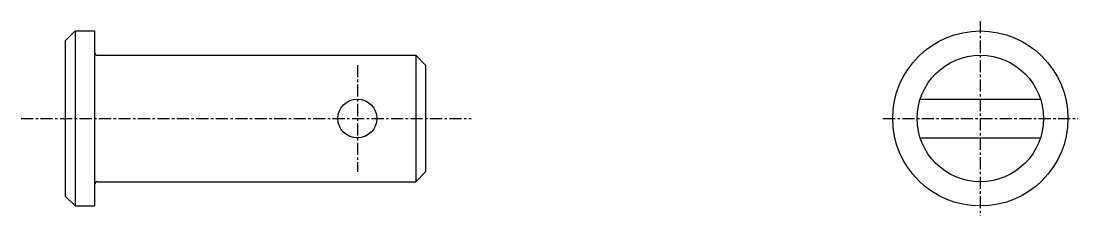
# Model space of a CAD drawing. Extents: x 74 to 182, y 53 to 203.
# Drawn here: x 73.5 to 182.1, y 183.3 to 203.4 of the extents above; entities outside this region: 2.
import ezdxf

# ---------------------------------------------------------------- set-up
doc = ezdxf.new("R2010")
doc.units = 0
doc.linetypes.add('CENTER', pattern=[2, 1.25, -0.25, 0.25, -0.25])
doc.linetypes.add('DASHED', pattern=[19.05, 12.7, -6.35])
doc.layers.get('0').update_dxf_attribs({"linetype": 'CONTINUOUS'})
doc.layers.add('CENTER', color=1, linetype='CENTER')

msp = doc.modelspace()

# ---------------------------------------------------------------- linework, layer by layer
for p, q in [((78.06, 201.36), (79.06, 202.36)), ((79.06, 202.36), (79.06, 184.36)), ((79.06, 202.36), (81.06, 202.36)), ((81.06, 202.36), (81.06, 184.36)), ((78.06, 201.36), (78.06, 185.36)), ((81.36, 199.86), (114.06, 199.86)), ((114.06, 199.86), (114.06, 186.86)), ((114.06, 199.86), (115.06, 198.86)), ((115.06, 198.86), (115.06, 187.86)), ((114.06, 186.86), (115.06, 187.86)), ((81.36, 186.86), (114.06, 186.86)), ((89.54, 186.86), (89.54, 186.86)), ((97.71, 186.86), (97.71, 186.86)), ((79.06, 184.36), (78.06, 185.36)), ((79.06, 184.36), (81.06, 184.36))]:
    msp.add_line(p, q)
at = {"color": 3, "linetype": 'DASHED'}
for p, q in [((165.88, 195.36), (178.25, 195.36)), ((165.88, 191.36), (178.25, 191.36))]:
    msp.add_line(p, q, dxfattribs=at)
for centre, radius in [((172.06, 193.36), 9), ((172.06, 193.36), 6.5), ((108.06, 193.36), 2)]:
    msp.add_circle(centre, radius)
for centre, start, end in [((81.36, 200.16), 180, 270), ((81.36, 186.56), 90, 180)]:
    msp.add_arc(centre, 0.3, start, end)
at = {"layer": 'CENTER', "color": 1, "linetype": 'CENTER'}
for p, q in [((172.06, 203.37), (172.06, 183.34)), ((108.06, 198.86), (108.06, 187.86)), ((73.52, 193.36), (119.75, 193.36)), ((162.05, 193.36), (182.08, 193.36))]:
    msp.add_line(p, q, dxfattribs=at)

# ---------------------------------------------------------------- texts
for s, p in [('HCLGN 13-25', (78.79, 83.14)), ('HCLGN13', (78.79, 53.14))]:
    msp.add_text(s, height=8).set_placement(p)

doc.saveas('drawing.dxf')
